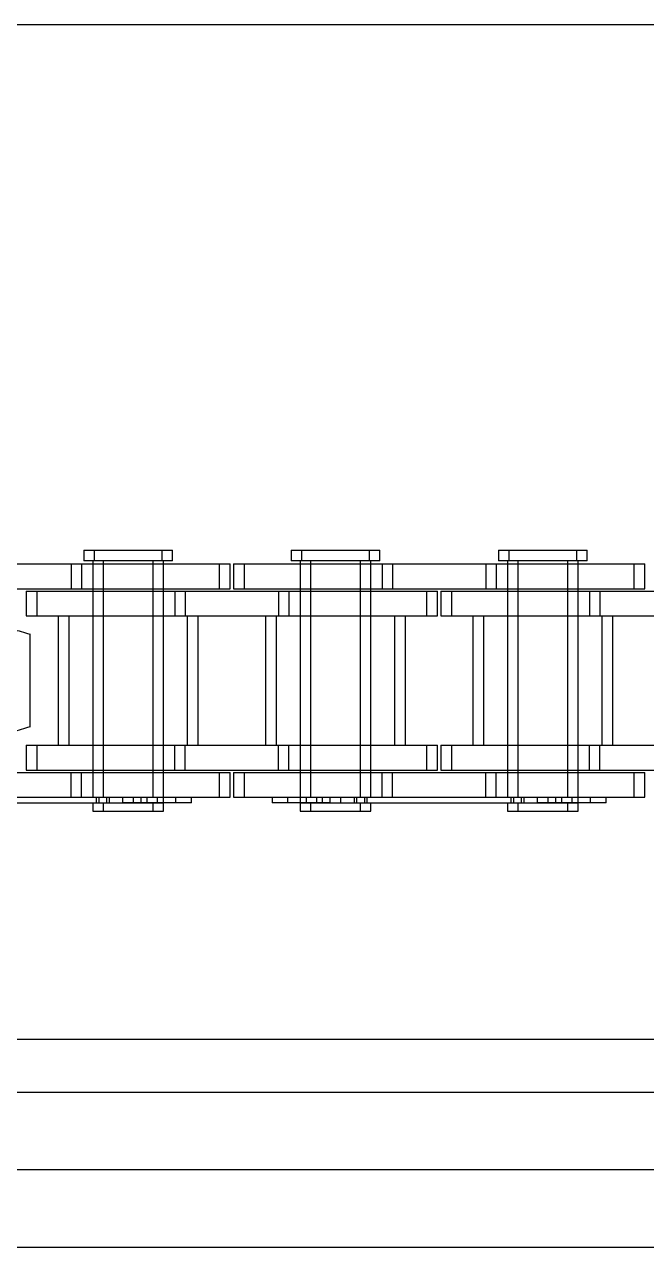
# Model space of a CAD drawing. Header units: metres. Extents: x 0 to 21025, y 0 to 14850.
# Drawn here: x 2696 to 2734.1, y 9046.6 to 9121.6 of the extents above; entities that cross this region are included whole.
import ezdxf

# ---------------------------------------------------------------- set-up
doc = ezdxf.new("R2010")
doc.units = ezdxf.units.M
doc.header["$LTSCALE"] = 25
doc.linetypes.add('HIDDEN2', pattern=[4.7625, 3.175, -1.5875])
doc.layers.add('SL4', color=4, linetype='Continuous')
doc.layers.add('ST1', color=7, linetype='HIDDEN2')

msp = doc.modelspace()

# ---------------------------------------------------------------- linework, layer by layer
at = {"layer": 'SL4'}
for p, q in [((2085.807, 9121.619), (2875.564, 9121.619)), ((2085.802, 9056.144), (2875.564, 9056.144)), ((2875.564, 9046.619), (1925.562, 9046.619))]:
    msp.add_line(p, q, dxfattribs=at)
at = {"layer": 'ST1'}
for p, q in [((2699.632, 9089.384), (2704.429, 9089.384)), ((2699.632, 9089.384), (2699.632, 9088.725)), ((2700.271, 9089.384), (2700.271, 9088.725)), ((2704.429, 9089.384), (2705.068, 9089.384)), ((2704.429, 9088.725), (2704.429, 9089.384)), ((2705.068, 9088.725), (2705.068, 9089.384)), ((2712.332, 9089.384), (2717.129, 9089.384)), ((2712.332, 9089.384), (2712.332, 9088.725)), ((2712.971, 9089.384), (2712.971, 9088.725)), ((2717.129, 9089.384), (2717.768, 9089.384)), ((2717.129, 9088.725), (2717.129, 9089.384)), ((2717.768, 9088.725), (2717.768, 9089.384)), ((2725.032, 9089.384), (2729.829, 9089.384)), ((2725.032, 9089.384), (2725.032, 9088.725)), ((2725.671, 9089.384), (2725.671, 9088.725)), ((2729.829, 9089.384), (2730.468, 9089.384)), ((2729.829, 9088.725), (2729.829, 9089.384)), ((2730.468, 9088.725), (2730.468, 9089.384)), ((2692.505, 9088.541), (2698.855, 9088.541)), ((2698.855, 9088.541), (2698.855, 9087.021)), ((2698.855, 9088.541), (2707.95, 9088.541)), ((2699.494, 9088.541), (2699.494, 9087.021)), ((2704.429, 9088.725), (2699.632, 9088.725)), ((2700.185, 9088.725), (2700.185, 9074.227)), ((2700.185, 9088.541), (2700.185, 9087.021)), ((2700.824, 9088.725), (2700.824, 9074.227)), ((2700.824, 9088.541), (2700.824, 9087.021)), ((2703.875, 9074.227), (2703.875, 9088.725)), ((2703.875, 9087.021), (2703.875, 9088.541)), ((2705.068, 9088.725), (2704.429, 9088.725)), ((2704.514, 9074.227), (2704.514, 9088.725)), ((2704.514, 9087.021), (2704.514, 9088.541)), ((2707.95, 9088.541), (2708.589, 9088.541)), ((2707.95, 9087.021), (2707.95, 9088.541)), ((2708.589, 9087.021), (2708.589, 9088.541)), ((2708.81, 9088.541), (2717.905, 9088.541)), ((2708.81, 9088.541), (2708.81, 9087.021)), ((2709.449, 9088.541), (2709.449, 9087.021)), ((2717.129, 9088.725), (2712.332, 9088.725)), ((2712.885, 9088.725), (2712.885, 9074.227)), ((2712.885, 9088.541), (2712.885, 9087.021)), ((2713.524, 9088.725), (2713.524, 9074.227)), ((2713.524, 9088.541), (2713.524, 9087.021)), ((2716.575, 9074.227), (2716.575, 9088.725)), ((2716.575, 9087.021), (2716.575, 9088.541)), ((2717.768, 9088.725), (2717.129, 9088.725)), ((2717.214, 9074.227), (2717.214, 9088.725)), ((2717.214, 9087.021), (2717.214, 9088.541)), ((2717.905, 9088.541), (2717.905, 9087.021)), ((2717.905, 9088.541), (2724.255, 9088.541)), ((2718.544, 9088.541), (2718.544, 9087.021)), ((2724.255, 9088.541), (2724.255, 9087.021)), ((2724.255, 9088.541), (2733.35, 9088.541)), ((2724.894, 9088.541), (2724.894, 9087.021)), ((2729.829, 9088.725), (2725.032, 9088.725)), ((2725.585, 9088.725), (2725.585, 9074.227)), ((2725.585, 9088.541), (2725.585, 9087.021)), ((2726.224, 9088.725), (2726.224, 9074.227)), ((2726.224, 9088.541), (2726.224, 9087.021)), ((2729.275, 9074.227), (2729.275, 9088.725)), ((2729.275, 9087.021), (2729.275, 9088.541)), ((2730.468, 9088.725), (2729.829, 9088.725)), ((2729.914, 9074.227), (2729.914, 9088.725)), ((2729.914, 9087.021), (2729.914, 9088.541)), ((2733.35, 9088.541), (2733.989, 9088.541)), ((2733.35, 9087.021), (2733.35, 9088.541)), ((2733.989, 9087.021), (2733.989, 9088.541)), ((2692.505, 9087.021), (2698.855, 9087.021)), ((2698.855, 9087.021), (2707.95, 9087.021)), ((2707.95, 9087.021), (2708.589, 9087.021)), ((2708.81, 9087.021), (2717.905, 9087.021)), ((2717.905, 9087.021), (2724.255, 9087.021)), ((2724.255, 9087.021), (2733.35, 9087.021)), ((2733.35, 9087.021), (2733.989, 9087.021)), ((2696.11, 9086.869), (2705.205, 9086.869)), ((2696.11, 9086.869), (2696.11, 9085.349)), ((2696.749, 9086.869), (2696.749, 9085.349)), ((2700.185, 9086.869), (2700.185, 9085.349)), ((2700.824, 9086.869), (2700.824, 9085.349)), ((2703.875, 9085.349), (2703.875, 9086.869)), ((2704.514, 9085.349), (2704.514, 9086.869)), ((2705.205, 9086.869), (2705.205, 9085.349)), ((2705.205, 9086.869), (2711.555, 9086.869)), ((2705.844, 9086.869), (2705.844, 9085.349)), ((2711.555, 9086.869), (2711.555, 9085.349)), ((2711.555, 9086.869), (2720.65, 9086.869)), ((2712.194, 9086.869), (2712.194, 9085.349)), ((2712.885, 9086.869), (2712.885, 9085.349)), ((2713.524, 9086.869), (2713.524, 9085.349)), ((2716.575, 9085.349), (2716.575, 9086.869)), ((2717.214, 9085.349), (2717.214, 9086.869)), ((2720.65, 9086.869), (2721.289, 9086.869)), ((2720.65, 9085.349), (2720.65, 9086.869)), ((2721.289, 9085.349), (2721.289, 9086.869)), ((2721.51, 9086.869), (2730.605, 9086.869)), ((2721.51, 9086.869), (2721.51, 9085.349)), ((2722.149, 9086.869), (2722.149, 9085.349)), ((2725.585, 9086.869), (2725.585, 9085.349)), ((2726.224, 9086.869), (2726.224, 9085.349)), ((2729.275, 9085.349), (2729.275, 9086.869)), ((2729.914, 9085.349), (2729.914, 9086.869)), ((2730.605, 9086.869), (2730.605, 9085.349)), ((2730.605, 9086.869), (2736.955, 9086.869)), ((2731.244, 9086.869), (2731.244, 9085.349)), ((2696.11, 9085.349), (2705.205, 9085.349)), ((2698.07, 9085.349), (2698.07, 9077.419)), ((2698.709, 9085.349), (2698.709, 9077.419)), ((2700.185, 9085.349), (2700.185, 9077.419)), ((2700.824, 9085.349), (2700.824, 9077.419)), ((2703.875, 9077.419), (2703.875, 9085.349)), ((2704.514, 9077.419), (2704.514, 9085.349)), ((2705.205, 9085.349), (2711.555, 9085.349)), ((2705.99, 9077.419), (2705.99, 9085.349)), ((2706.629, 9077.419), (2706.629, 9085.349)), ((2710.77, 9085.349), (2710.77, 9077.419)), ((2711.409, 9085.349), (2711.409, 9077.419)), ((2711.555, 9085.349), (2720.65, 9085.349)), ((2712.885, 9085.349), (2712.885, 9077.419)), ((2713.524, 9085.349), (2713.524, 9077.419)), ((2716.575, 9077.419), (2716.575, 9085.349)), ((2717.214, 9077.419), (2717.214, 9085.349)), ((2718.69, 9077.419), (2718.69, 9085.349)), ((2719.329, 9077.419), (2719.329, 9085.349)), ((2720.65, 9085.349), (2721.289, 9085.349)), ((2721.51, 9085.349), (2730.605, 9085.349)), ((2723.47, 9085.349), (2723.47, 9077.419)), ((2724.109, 9085.349), (2724.109, 9077.419)), ((2725.585, 9085.349), (2725.585, 9077.419)), ((2726.224, 9085.349), (2726.224, 9077.419)), ((2729.275, 9077.419), (2729.275, 9085.349)), ((2729.914, 9077.419), (2729.914, 9085.349)), ((2730.605, 9085.349), (2736.955, 9085.349)), ((2731.39, 9077.419), (2731.39, 9085.349)), ((2732.029, 9077.419), (2732.029, 9085.349)), ((2696.321, 9084.227), (2696.321, 9078.541)), ((2696.344, 9084.227), (2696.321, 9084.227)), ((2696.344, 9078.541), (2696.344, 9084.227)), ((2696.321, 9078.541), (2696.344, 9078.541)), ((2696.11, 9077.419), (2705.205, 9077.419)), ((2696.11, 9077.419), (2696.11, 9075.899)), ((2696.749, 9077.419), (2696.749, 9075.899)), ((2700.185, 9077.419), (2700.185, 9075.899)), ((2700.824, 9077.419), (2700.824, 9075.899)), ((2703.875, 9075.899), (2703.875, 9077.419)), ((2704.514, 9075.899), (2704.514, 9077.419)), ((2705.205, 9075.899), (2705.205, 9077.419)), ((2705.205, 9077.419), (2711.555, 9077.419)), ((2705.844, 9075.899), (2705.844, 9077.419)), ((2711.555, 9075.899), (2711.555, 9077.419)), ((2711.555, 9077.419), (2720.65, 9077.419)), ((2712.194, 9075.899), (2712.194, 9077.419)), ((2712.885, 9077.419), (2712.885, 9075.899)), ((2713.524, 9077.419), (2713.524, 9075.899)), ((2716.575, 9075.899), (2716.575, 9077.419)), ((2717.214, 9075.899), (2717.214, 9077.419)), ((2720.65, 9077.419), (2721.289, 9077.419)), ((2720.65, 9075.899), (2720.65, 9077.419)), ((2721.289, 9075.899), (2721.289, 9077.419)), ((2721.51, 9077.419), (2730.605, 9077.419)), ((2721.51, 9077.419), (2721.51, 9075.899)), ((2722.149, 9077.419), (2722.149, 9075.899)), ((2725.585, 9077.419), (2725.585, 9075.899)), ((2726.224, 9077.419), (2726.224, 9075.899)), ((2729.275, 9075.899), (2729.275, 9077.419)), ((2729.914, 9075.899), (2729.914, 9077.419)), ((2730.605, 9075.899), (2730.605, 9077.419)), ((2730.605, 9077.419), (2736.955, 9077.419)), ((2731.244, 9075.899), (2731.244, 9077.419)), ((2696.11, 9075.899), (2705.205, 9075.899)), ((2705.205, 9075.899), (2711.555, 9075.899)), ((2711.555, 9075.899), (2720.65, 9075.899)), ((2720.65, 9075.899), (2721.289, 9075.899)), ((2721.51, 9075.899), (2730.605, 9075.899)), ((2730.605, 9075.899), (2736.955, 9075.899)), ((2692.505, 9075.747), (2698.855, 9075.747)), ((2698.855, 9074.227), (2698.855, 9075.747)), ((2698.855, 9075.747), (2707.95, 9075.747)), ((2699.494, 9074.227), (2699.494, 9075.747)), ((2700.185, 9075.747), (2700.185, 9074.227)), ((2700.824, 9075.747), (2700.824, 9074.227)), ((2703.875, 9074.227), (2703.875, 9075.747)), ((2704.514, 9073.894), (2704.514, 9075.747)), ((2707.95, 9075.747), (2708.589, 9075.747)), ((2707.95, 9074.227), (2707.95, 9075.747)), ((2708.589, 9074.227), (2708.589, 9075.747)), ((2708.81, 9075.747), (2717.905, 9075.747)), ((2708.81, 9075.747), (2708.81, 9074.227)), ((2709.449, 9075.747), (2709.449, 9074.227)), ((2712.885, 9075.747), (2712.885, 9073.894)), ((2713.524, 9075.747), (2713.524, 9074.227)), ((2716.575, 9074.227), (2716.575, 9075.747)), ((2717.214, 9074.227), (2717.214, 9075.747)), ((2717.905, 9074.227), (2717.905, 9075.747)), ((2717.905, 9075.747), (2724.255, 9075.747)), ((2718.544, 9074.227), (2718.544, 9075.747)), ((2724.255, 9074.227), (2724.255, 9075.747)), ((2724.255, 9075.747), (2733.35, 9075.747)), ((2724.894, 9074.227), (2724.894, 9075.747)), ((2725.585, 9075.747), (2725.585, 9074.227)), ((2726.224, 9075.747), (2726.224, 9074.227)), ((2729.275, 9074.227), (2729.275, 9075.747)), ((2729.914, 9073.894), (2729.914, 9075.747)), ((2733.35, 9075.747), (2733.989, 9075.747)), ((2733.35, 9074.227), (2733.35, 9075.747)), ((2733.989, 9074.227), (2733.989, 9075.747)), ((2689.33, 9073.894), (2702.03, 9073.894)), ((2692.505, 9074.227), (2698.855, 9074.227)), ((2698.855, 9074.227), (2707.95, 9074.227)), ((2703.875, 9073.858), (2700.185, 9073.858)), ((2700.185, 9073.858), (2700.185, 9073.384)), ((2700.411, 9073.894), (2700.411, 9074.227)), ((2700.554, 9074.227), (2700.554, 9073.858)), ((2700.824, 9073.858), (2700.824, 9073.384)), ((2701.05, 9073.894), (2701.05, 9074.227)), ((2701.193, 9074.227), (2701.193, 9073.858)), ((2702.03, 9073.894), (2702.03, 9074.227)), ((2705.261, 9073.894), (2702.03, 9073.894)), ((2702.669, 9073.894), (2702.669, 9074.227)), ((2703.137, 9073.894), (2703.137, 9074.227)), ((2703.506, 9073.858), (2703.506, 9074.227)), ((2704.514, 9073.858), (2703.875, 9073.858)), ((2703.875, 9073.384), (2703.875, 9073.858)), ((2704.145, 9073.858), (2704.145, 9074.227)), ((2704.514, 9073.384), (2704.514, 9073.858)), ((2705.261, 9073.894), (2705.261, 9074.227)), ((2706.221, 9073.894), (2705.261, 9073.894)), ((2706.221, 9073.894), (2706.221, 9074.227)), ((2707.95, 9074.227), (2708.589, 9074.227)), ((2708.81, 9074.227), (2717.905, 9074.227)), ((2711.178, 9074.227), (2711.178, 9073.894)), ((2714.73, 9073.894), (2711.178, 9073.894)), ((2712.139, 9073.894), (2712.139, 9074.227)), ((2716.575, 9073.858), (2712.885, 9073.858)), ((2712.885, 9073.858), (2712.885, 9073.384)), ((2713.254, 9074.227), (2713.254, 9073.858)), ((2713.524, 9073.858), (2713.524, 9073.384)), ((2713.893, 9074.227), (2713.893, 9073.858)), ((2714.262, 9073.894), (2714.262, 9074.227)), ((2714.73, 9073.894), (2714.73, 9074.227)), ((2714.73, 9073.894), (2727.43, 9073.894)), ((2715.369, 9073.894), (2715.369, 9074.227)), ((2716.206, 9073.858), (2716.206, 9074.227)), ((2716.349, 9073.894), (2716.349, 9074.227)), ((2717.214, 9073.858), (2716.575, 9073.858)), ((2716.575, 9073.384), (2716.575, 9073.858)), ((2716.845, 9073.858), (2716.845, 9074.227)), ((2716.988, 9073.894), (2716.988, 9074.227)), ((2717.214, 9073.384), (2717.214, 9073.858)), ((2717.905, 9074.227), (2724.255, 9074.227)), ((2724.255, 9074.227), (2733.35, 9074.227)), ((2729.275, 9073.858), (2725.585, 9073.858)), ((2725.585, 9073.858), (2725.585, 9073.384)), ((2725.811, 9073.894), (2725.811, 9074.227)), ((2725.954, 9074.227), (2725.954, 9073.858)), ((2726.224, 9073.858), (2726.224, 9073.384)), ((2726.45, 9073.894), (2726.45, 9074.227)), ((2726.593, 9074.227), (2726.593, 9073.858)), ((2727.43, 9073.894), (2727.43, 9074.227)), ((2730.661, 9073.894), (2727.43, 9073.894)), ((2728.069, 9073.894), (2728.069, 9074.227)), ((2728.537, 9073.894), (2728.537, 9074.227)), ((2728.906, 9073.858), (2728.906, 9074.227)), ((2729.914, 9073.858), (2729.275, 9073.858)), ((2729.275, 9073.384), (2729.275, 9073.858)), ((2729.545, 9073.858), (2729.545, 9074.227)), ((2729.914, 9073.384), (2729.914, 9073.858)), ((2730.661, 9073.894), (2730.661, 9074.227)), ((2731.621, 9073.894), (2730.661, 9073.894)), ((2731.621, 9073.894), (2731.621, 9074.227)), ((2733.35, 9074.227), (2733.989, 9074.227)), ((2700.185, 9073.384), (2703.875, 9073.384)), ((2703.875, 9073.384), (2704.514, 9073.384)), ((2712.885, 9073.384), (2716.575, 9073.384)), ((2716.575, 9073.384), (2717.214, 9073.384)), ((2725.585, 9073.384), (2729.275, 9073.384)), ((2729.275, 9073.384), (2729.914, 9073.384)), ((2875.564, 9059.381), (1875.564, 9059.381)), ((2085.802, 9056.144), (2875.564, 9056.144)), ((2875.564, 9051.381), (1875.564, 9051.381))]:
    msp.add_line(p, q, dxfattribs=at)
for points, knots in [([(2691.871, 9084.989), (2692.659, 9084.951), (2694.239, 9084.876), (2695.626, 9084.443), (2696.321, 9084.227)], [0, 0, 0, 0, 0.499098, 1, 1, 1, 1]), ([(2696.321, 9078.541), (2695.627, 9078.324), (2694.24, 9077.892), (2692.66, 9077.816), (2691.871, 9077.779)], [0, 0, 0, 0, 0.500133, 1, 1, 1, 1])]:
    msp.add_open_spline(points, degree=3, knots=knots, dxfattribs=at)

doc.saveas('drawing.dxf')
